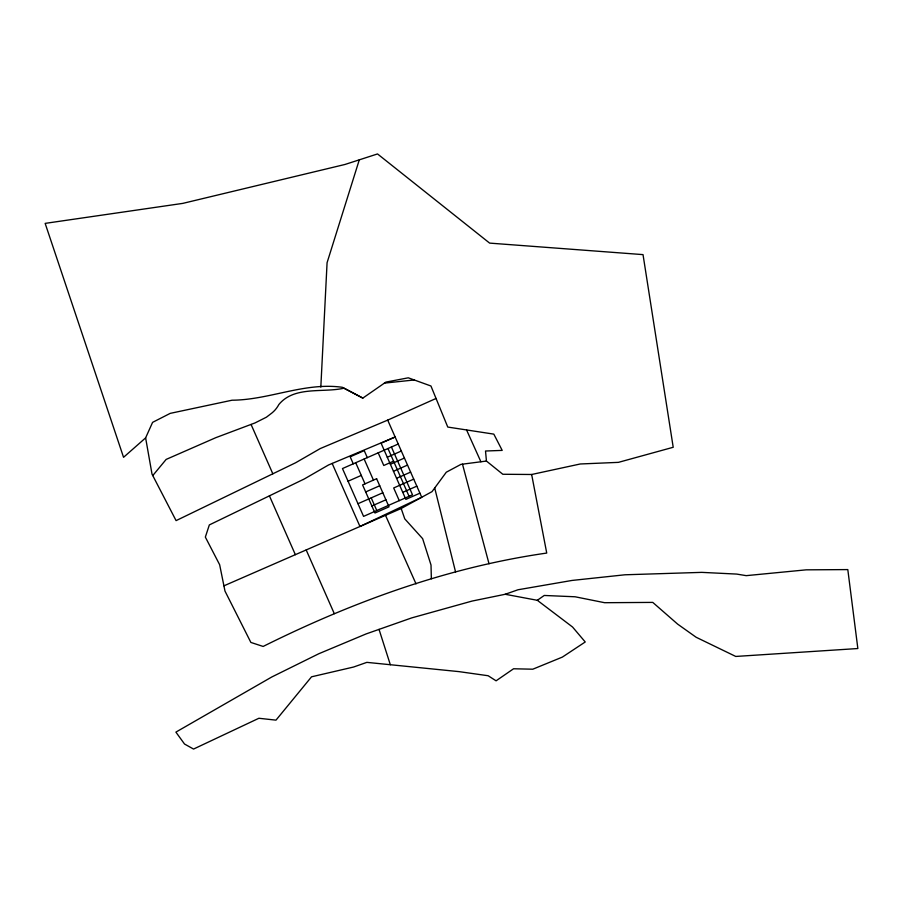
<?xml version="1.0" encoding="UTF-8"?>
<svg xmlns="http://www.w3.org/2000/svg" width="903" height="903" viewBox="0 0 903 903"><rect width="100%" height="100%" fill="white"/><g stroke="black" fill="none" stroke-linecap="round" stroke-linejoin="round"><path stroke-width="1.35" d="M320.825 387.094L327.078 262.705L359.292 159.842L377.522 153.939L489.629 243.11L643.026 254.623L673.209 447.278L618.42 462.359L580.245 463.984L531.653 474.493L502.813 474.267L486.435 461.049L485.521 451.015L502.203 450.394L493.817 434.129L447.764 427.063L430.945 385.999L408.291 377.815L385.897 382.104L362.825 398.099L343.998 388.188C322.935 393.053 294.288 385.705 278.846 404.544A27.022 27.022 0 0 1 271.882 413.021L266.408 417.197L254.985 422.943L215.806 437.673L166.152 459.413L152.765 475.576M359.292 159.842L344.969 164.47L182.812 203.378L45.15 223.38L123.553 457.313L145.62 437.876L152.584 422.367L170.215 413.371L232.06 400.21C269.466 399.939 304.582 382.025 342.293 387.285L362.825 398.099M537.319 600.303L544.227 595.461L575.121 596.781L604.615 602.707L652.767 602.403L677.656 624.131L696.157 637.27L735.753 656.447L857.85 648.535L847.804 569.59L806.198 569.838L746.205 575.651L736.679 574.082L701.733 572.367L625 574.782L572.005 580.448L518.017 589.761L505.206 594.276L472.066 601.071L411.723 617.889L366.076 633.94L318.815 653.738L271.882 676.934L175.893 732.119L184.528 744.027L193.547 749.061L258.89 718.269L275.991 720.142L311.546 676.81L353.57 667.035L366.855 662.362L459.017 671.629L488.151 675.737L496.086 680.817L513.559 668.773L532.793 669.202L562.355 657.102L585.234 641.977L572.558 627.021L537.319 600.303L505.206 594.276M531.653 474.493L546.733 553.065C447.674 567.231 352.418 601.974 263.145 646.446L250.876 642.439L224.982 591.081L223.921 585.833L401.18 508.502L432.018 491.638L446.296 472.213L460.959 464.368L486.435 461.049M145.62 437.876L152.02 474.131L176.085 520.625L295.665 462.742L320.294 448.543L387.692 420.121L436.047 398.46M395.13 436.996L381.089 443.192L405.865 499.382L419.918 493.185M398.234 444.016L342.474 468.555L363.57 516.381L412.502 494.799L391.405 446.974M387.274 457.234L401.327 451.037M348.061 481.231L361.29 475.396M393.573 461.162L383.775 465.485L378.176 452.809M390.378 464.255L404.431 458.058M393.471 471.287L407.524 465.09M365.67 491.943L379.723 485.746M396.575 478.308L410.628 472.111M357.983 503.705L382.816 492.767M413.721 479.132L393.685 487.959L399.273 500.634M371.867 505.985L385.92 499.788M402.772 492.349L416.825 486.153M395.142 436.996L328.534 464.977L304.243 478.996L209.338 524.925L205.342 537.093L219.655 564.736L223.921 585.833M384.452 383.109L414.274 379.971M466.569 429.952L480.904 461.772M385.513 515.331L416.023 583.88M387.692 420.121L421.724 497.271L359.97 526.483L332.157 463.42M387.974 448.486L409.07 496.311M367.329 457.652L364.225 450.62L350.183 456.816L353.276 463.849M364.146 459.051L373.447 480.125M355.703 462.72L365.015 483.839M371.212 497.869L376.799 510.545M251.068 424.455L272.83 473.793M306.185 549.938L334.291 613.634M269.41 495.849L295.36 554.668M401.18 508.502L404.758 518.864L422.638 538.662L431.013 565.03L431.363 578.778M379.034 629.38L390.333 664.743M462.494 464.176L489.02 563.765M434.704 487.981L455.563 571.949M376.619 478.714L362.577 484.911L374.971 513.017L389.012 506.82L376.619 478.714"/></g></svg>
